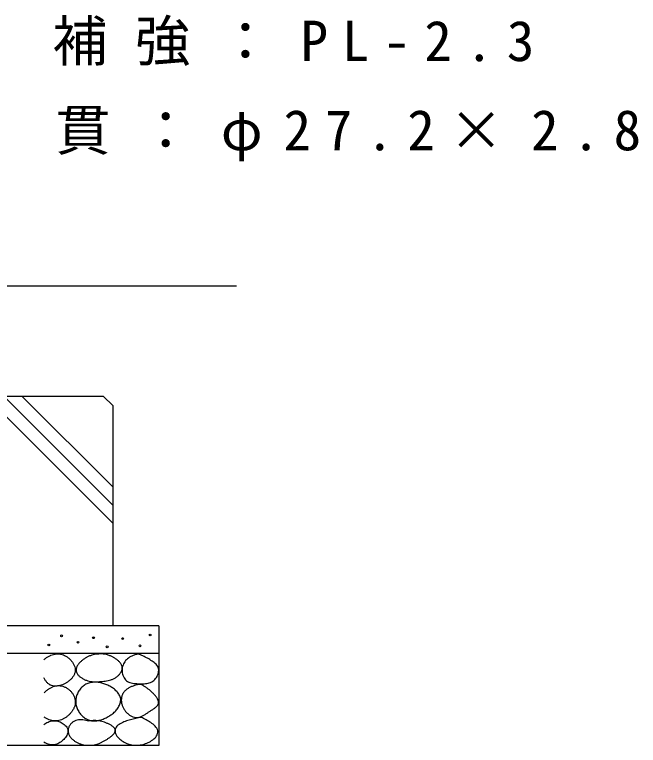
# Model space of a CAD drawing. Units: millimetres on the paper, scale 1:20. Extents: x -385 to 0, y 0 to 267.
# Drawn here: x -285.88 to -251.95, y 76.57 to 116.35 of the extents above; entities that cross this region are included whole.
import ezdxf

# ---------------------------------------------------------------- set-up
doc = ezdxf.new("R2010")
doc.units = ezdxf.units.MM
doc.layers.add('1_20', color=7, linetype='Continuous', lineweight=13)
doc.styles.add('ＭＳ ゴシック', font='')
doc.styles.get('ＭＳ ゴシック').set_extended_font_data('MS Gothic')

msp = doc.modelspace()

# ---------------------------------------------------------------- linework, layer by layer
at = {"layer": '1_20', "lineweight": 25}
for p, q in [((-273.802, 101.573), (-287.738, 101.573)), ((-281.038, 95.573), (-292.538, 95.573)), ((-281.038, 95.573), (-280.538, 95.073)), ((-280.538, 95.073), (-280.538, 83.073)), ((-278.038, 83.073), (-295.538, 83.073)), ((-278.038, 83.073), (-278.038, 76.573)), ((-278.038, 81.573), (-295.538, 81.573)), ((-278.038, 76.573), (-295.538, 76.573))]:
    msp.add_line(p, q, dxfattribs=at)
at = {"layer": '1_20'}
for p, q in [((-280.538, 88.669), (-287.443, 95.573)), ((-280.538, 89.659), (-286.453, 95.573)), ((-280.538, 90.649), (-285.463, 95.573))]:
    msp.add_line(p, q, dxfattribs=at)
at = {"layer": '1_20', "lineweight": 25}
for centre in [(-283.32, 82.534), (-281.585, 82.434), (-279.999, 82.385), (-278.512, 82.583), (-284.014, 82.038), (-282.428, 82.187), (-280.842, 81.939), (-279.057, 81.988)]:
    msp.add_circle(centre, 0.05, dxfattribs=at)
for points, knots in [([(-284.288, 81.238), (-284.248, 81.271), (-284.209, 81.303), (-284.167, 81.332), (-284.125, 81.361), (-284.081, 81.388), (-284.036, 81.412), (-283.992, 81.437), (-283.945, 81.459), (-283.898, 81.478), (-283.851, 81.497), (-283.802, 81.514), (-283.753, 81.527), (-283.704, 81.54), (-283.653, 81.55), (-283.602, 81.555), (-283.552, 81.56), (-283.5, 81.561), (-283.449, 81.557), (-283.399, 81.552), (-283.348, 81.542), (-283.299, 81.528), (-283.25, 81.514), (-283.202, 81.494), (-283.157, 81.472), (-283.111, 81.449), (-283.067, 81.422), (-283.025, 81.393), (-282.983, 81.364), (-282.944, 81.331), (-282.906, 81.297), (-282.868, 81.263), (-282.832, 81.226), (-282.799, 81.187), (-282.766, 81.148), (-282.734, 81.107), (-282.707, 81.065), (-282.679, 81.022), (-282.654, 80.977), (-282.634, 80.93), (-282.614, 80.883), (-282.597, 80.834), (-282.588, 80.784), (-282.578, 80.735), (-282.575, 80.682), (-282.579, 80.632), (-282.584, 80.581), (-282.597, 80.53), (-282.614, 80.483), (-282.631, 80.435), (-282.655, 80.389), (-282.682, 80.346), (-282.708, 80.302), (-282.74, 80.261), (-282.773, 80.223), (-282.806, 80.184), (-282.843, 80.148), (-282.881, 80.115), (-282.92, 80.081), (-282.96, 80.049), (-283.002, 80.02), (-283.044, 79.991), (-283.088, 79.964), (-283.133, 79.94), (-283.177, 79.915), (-283.224, 79.893), (-283.271, 79.874), (-283.318, 79.855), (-283.367, 79.838), (-283.416, 79.825), (-283.465, 79.812), (-283.516, 79.802), (-283.567, 79.797), (-283.617, 79.792), (-283.669, 79.791), (-283.72, 79.796), (-283.77, 79.801), (-283.822, 79.812), (-283.869, 79.829), (-283.917, 79.846), (-283.963, 79.871), (-284.004, 79.9), (-284.046, 79.929), (-284.084, 79.965), (-284.118, 80.002), (-284.153, 80.039), (-284.184, 80.081), (-284.212, 80.123), (-284.241, 80.165), (-284.264, 80.211), (-284.288, 80.256)], [0, 0, 0, 0, 1, 1, 1, 2, 2, 2, 3, 3, 3, 4, 4, 4, 5, 5, 5, 6, 6, 6, 7, 7, 7, 8, 8, 8, 9, 9, 9, 10, 10, 10, 11, 11, 11, 12, 12, 12, 13, 13, 13, 14, 14, 14, 15, 15, 15, 16, 16, 16, 17, 17, 17, 18, 18, 18, 19, 19, 19, 20, 20, 20, 21, 21, 21, 22, 22, 22, 23, 23, 23, 24, 24, 24, 25, 25, 25, 26, 26, 26, 27, 27, 27, 28, 28, 28, 29, 29, 29, 30, 30, 30, 30]), ([(-281.132, 81.548), (-281.079, 81.544), (-281.026, 81.54), (-280.974, 81.531), (-280.921, 81.522), (-280.869, 81.51), (-280.818, 81.495), (-280.768, 81.48), (-280.717, 81.462), (-280.669, 81.441), (-280.62, 81.421), (-280.571, 81.398), (-280.525, 81.373), (-280.478, 81.348), (-280.432, 81.321), (-280.388, 81.291), (-280.344, 81.262), (-280.3, 81.231), (-280.26, 81.196), (-280.22, 81.161), (-280.181, 81.125), (-280.148, 81.084), (-280.115, 81.043), (-280.082, 80.998), (-280.061, 80.951), (-280.041, 80.903), (-280.025, 80.848), (-280.024, 80.797), (-280.022, 80.745), (-280.035, 80.691), (-280.053, 80.641), (-280.07, 80.592), (-280.098, 80.545), (-280.128, 80.501), (-280.158, 80.458), (-280.193, 80.417), (-280.231, 80.38), (-280.268, 80.343), (-280.31, 80.309), (-280.354, 80.279), (-280.397, 80.249), (-280.444, 80.223), (-280.492, 80.2), (-280.539, 80.177), (-280.59, 80.158), (-280.64, 80.142), (-280.69, 80.126), (-280.742, 80.113), (-280.794, 80.102), (-280.846, 80.09), (-280.898, 80.082), (-280.951, 80.075), (-281.003, 80.067), (-281.056, 80.062), (-281.109, 80.057), (-281.162, 80.052), (-281.215, 80.048), (-281.268, 80.045), (-281.321, 80.042), (-281.374, 80.038), (-281.427, 80.038), (-281.48, 80.037), (-281.533, 80.036), (-281.586, 80.04), (-281.639, 80.043), (-281.692, 80.048), (-281.745, 80.057), (-281.797, 80.065), (-281.849, 80.077), (-281.9, 80.092), (-281.95, 80.107), (-282.001, 80.126), (-282.049, 80.147), (-282.097, 80.169), (-282.145, 80.193), (-282.19, 80.22), (-282.236, 80.248), (-282.28, 80.278), (-282.321, 80.311), (-282.362, 80.345), (-282.402, 80.381), (-282.435, 80.422), (-282.467, 80.464), (-282.499, 80.51), (-282.516, 80.559), (-282.533, 80.607), (-282.54, 80.664), (-282.535, 80.715), (-282.53, 80.766), (-282.509, 80.818), (-282.486, 80.866), (-282.464, 80.913), (-282.432, 80.957), (-282.4, 81), (-282.368, 81.042), (-282.331, 81.081), (-282.294, 81.118), (-282.256, 81.155), (-282.216, 81.19), (-282.174, 81.223), (-282.133, 81.256), (-282.089, 81.287), (-282.044, 81.315), (-281.999, 81.343), (-281.953, 81.369), (-281.905, 81.392), (-281.857, 81.415), (-281.808, 81.436), (-281.758, 81.453), (-281.708, 81.471), (-281.657, 81.487), (-281.606, 81.499), (-281.554, 81.512), (-281.502, 81.522), (-281.449, 81.53), (-281.397, 81.538), (-281.344, 81.543), (-281.291, 81.546), (-281.238, 81.549), (-281.185, 81.548), (-281.132, 81.548)], [0, 0, 0, 0, 1, 1, 1, 2, 2, 2, 3, 3, 3, 4, 4, 4, 5, 5, 5, 6, 6, 6, 7, 7, 7, 8, 8, 8, 9, 9, 9, 10, 10, 10, 11, 11, 11, 12, 12, 12, 13, 13, 13, 14, 14, 14, 15, 15, 15, 16, 16, 16, 17, 17, 17, 18, 18, 18, 19, 19, 19, 20, 20, 20, 21, 21, 21, 22, 22, 22, 23, 23, 23, 24, 24, 24, 25, 25, 25, 26, 26, 26, 27, 27, 27, 28, 28, 28, 29, 29, 29, 30, 30, 30, 31, 31, 31, 32, 32, 32, 33, 33, 33, 34, 34, 34, 35, 35, 35, 36, 36, 36, 37, 37, 37, 38, 38, 38, 39, 39, 39, 40, 40, 40, 40]), ([(-279.161, 81.544), (-279.115, 81.53), (-279.07, 81.515), (-279.026, 81.499), (-278.982, 81.482), (-278.938, 81.464), (-278.895, 81.444), (-278.852, 81.425), (-278.81, 81.403), (-278.768, 81.381), (-278.726, 81.359), (-278.685, 81.336), (-278.644, 81.312), (-278.603, 81.289), (-278.562, 81.264), (-278.522, 81.24), (-278.482, 81.215), (-278.441, 81.19), (-278.402, 81.164), (-278.363, 81.137), (-278.324, 81.111), (-278.287, 81.081), (-278.25, 81.051), (-278.213, 81.021), (-278.181, 80.986), (-278.15, 80.952), (-278.118, 80.914), (-278.096, 80.874), (-278.073, 80.833), (-278.055, 80.787), (-278.046, 80.741), (-278.037, 80.696), (-278.037, 80.647), (-278.042, 80.6), (-278.046, 80.553), (-278.058, 80.506), (-278.073, 80.462), (-278.087, 80.417), (-278.107, 80.373), (-278.13, 80.332), (-278.152, 80.291), (-278.178, 80.25), (-278.207, 80.213), (-278.236, 80.176), (-278.268, 80.141), (-278.304, 80.11), (-278.339, 80.079), (-278.378, 80.05), (-278.419, 80.028), (-278.46, 80.005), (-278.505, 79.987), (-278.55, 79.972), (-278.594, 79.958), (-278.641, 79.949), (-278.688, 79.942), (-278.735, 79.934), (-278.782, 79.931), (-278.829, 79.928), (-278.876, 79.926), (-278.924, 79.926), (-278.971, 79.926), (-279.018, 79.926), (-279.066, 79.927), (-279.113, 79.928), (-279.16, 79.93), (-279.208, 79.931), (-279.255, 79.933), (-279.302, 79.936), (-279.349, 79.939), (-279.396, 79.946), (-279.443, 79.952), (-279.49, 79.959), (-279.536, 79.971), (-279.581, 79.984), (-279.627, 79.998), (-279.669, 80.019), (-279.711, 80.039), (-279.753, 80.064), (-279.789, 80.094), (-279.825, 80.124), (-279.857, 80.161), (-279.885, 80.199), (-279.912, 80.236), (-279.936, 80.278), (-279.956, 80.321), (-279.976, 80.364), (-279.992, 80.409), (-280.004, 80.454), (-280.016, 80.5), (-280.025, 80.547), (-280.029, 80.594), (-280.033, 80.641), (-280.033, 80.689), (-280.029, 80.736), (-280.024, 80.782), (-280.016, 80.83), (-280.003, 80.875), (-279.99, 80.92), (-279.973, 80.965), (-279.953, 81.007), (-279.932, 81.05), (-279.908, 81.091), (-279.88, 81.129), (-279.853, 81.168), (-279.822, 81.204), (-279.788, 81.237), (-279.755, 81.271), (-279.719, 81.301), (-279.681, 81.33), (-279.643, 81.358), (-279.603, 81.383), (-279.561, 81.406), (-279.52, 81.429), (-279.477, 81.449), (-279.433, 81.467), (-279.389, 81.485), (-279.344, 81.5), (-279.299, 81.513), (-279.254, 81.525), (-279.207, 81.534), (-279.161, 81.544)], [0, 0, 0, 0, 1, 1, 1, 2, 2, 2, 3, 3, 3, 4, 4, 4, 5, 5, 5, 6, 6, 6, 7, 7, 7, 8, 8, 8, 9, 9, 9, 10, 10, 10, 11, 11, 11, 12, 12, 12, 13, 13, 13, 14, 14, 14, 15, 15, 15, 16, 16, 16, 17, 17, 17, 18, 18, 18, 19, 19, 19, 20, 20, 20, 21, 21, 21, 22, 22, 22, 23, 23, 23, 24, 24, 24, 25, 25, 25, 26, 26, 26, 27, 27, 27, 28, 28, 28, 29, 29, 29, 30, 30, 30, 31, 31, 31, 32, 32, 32, 33, 33, 33, 34, 34, 34, 35, 35, 35, 36, 36, 36, 37, 37, 37, 38, 38, 38, 39, 39, 39, 40, 40, 40, 40]), ([(-280.497, 78.332), (-280.56, 78.285), (-280.624, 78.239), (-280.691, 78.197), (-280.758, 78.156), (-280.826, 78.116), (-280.897, 78.081), (-280.967, 78.046), (-281.04, 78.014), (-281.114, 77.988), (-281.188, 77.962), (-281.264, 77.939), (-281.341, 77.926), (-281.419, 77.912), (-281.499, 77.903), (-281.577, 77.906), (-281.654, 77.909), (-281.735, 77.921), (-281.809, 77.944), (-281.883, 77.967), (-281.956, 78.003), (-282.023, 78.044), (-282.089, 78.085), (-282.152, 78.136), (-282.208, 78.19), (-282.264, 78.245), (-282.315, 78.307), (-282.359, 78.371), (-282.403, 78.436), (-282.442, 78.506), (-282.472, 78.578), (-282.502, 78.651), (-282.526, 78.728), (-282.539, 78.804), (-282.552, 78.881), (-282.556, 78.962), (-282.55, 79.04), (-282.545, 79.118), (-282.529, 79.197), (-282.505, 79.271), (-282.482, 79.346), (-282.45, 79.42), (-282.412, 79.488), (-282.374, 79.556), (-282.328, 79.622), (-282.276, 79.681), (-282.224, 79.739), (-282.165, 79.794), (-282.101, 79.839), (-282.037, 79.883), (-281.965, 79.921), (-281.892, 79.949), (-281.819, 79.977), (-281.741, 79.995), (-281.663, 80.005), (-281.586, 80.016), (-281.506, 80.017), (-281.428, 80.013), (-281.349, 80.009), (-281.271, 79.996), (-281.194, 79.979), (-281.117, 79.963), (-281.041, 79.94), (-280.967, 79.913), (-280.893, 79.886), (-280.821, 79.854), (-280.751, 79.819), (-280.681, 79.783), (-280.612, 79.743), (-280.548, 79.698), (-280.483, 79.653), (-280.42, 79.605), (-280.364, 79.55), (-280.308, 79.495), (-280.253, 79.435), (-280.212, 79.37), (-280.171, 79.304), (-280.133, 79.229), (-280.117, 79.154), (-280.101, 79.079), (-280.103, 78.996), (-280.117, 78.92), (-280.132, 78.845), (-280.168, 78.77), (-280.205, 78.701), (-280.241, 78.632), (-280.289, 78.568), (-280.338, 78.506), (-280.386, 78.445), (-280.441, 78.388), (-280.497, 78.332)], [0, 0, 0, 0, 1, 1, 1, 2, 2, 2, 3, 3, 3, 4, 4, 4, 5, 5, 5, 6, 6, 6, 7, 7, 7, 8, 8, 8, 9, 9, 9, 10, 10, 10, 11, 11, 11, 12, 12, 12, 13, 13, 13, 14, 14, 14, 15, 15, 15, 16, 16, 16, 17, 17, 17, 18, 18, 18, 19, 19, 19, 20, 20, 20, 21, 21, 21, 22, 22, 22, 23, 23, 23, 24, 24, 24, 25, 25, 25, 26, 26, 26, 27, 27, 27, 28, 28, 28, 29, 29, 29, 30, 30, 30, 30]), ([(-284.272, 79.432), (-284.236, 79.469), (-284.201, 79.505), (-284.162, 79.539), (-284.124, 79.572), (-284.084, 79.604), (-284.042, 79.633), (-284, 79.662), (-283.956, 79.689), (-283.911, 79.713), (-283.866, 79.737), (-283.82, 79.759), (-283.772, 79.776), (-283.724, 79.793), (-283.674, 79.807), (-283.624, 79.816), (-283.574, 79.825), (-283.522, 79.83), (-283.472, 79.829), (-283.421, 79.828), (-283.37, 79.821), (-283.32, 79.811), (-283.27, 79.8), (-283.221, 79.784), (-283.174, 79.765), (-283.127, 79.746), (-283.081, 79.723), (-283.037, 79.696), (-282.994, 79.67), (-282.952, 79.639), (-282.914, 79.606), (-282.875, 79.574), (-282.838, 79.537), (-282.805, 79.499), (-282.772, 79.46), (-282.741, 79.419), (-282.714, 79.376), (-282.687, 79.333), (-282.663, 79.287), (-282.643, 79.24), (-282.623, 79.193), (-282.607, 79.144), (-282.596, 79.095), (-282.585, 79.045), (-282.578, 78.994), (-282.577, 78.943), (-282.576, 78.892), (-282.581, 78.841), (-282.591, 78.791), (-282.6, 78.741), (-282.615, 78.691), (-282.634, 78.644), (-282.652, 78.597), (-282.675, 78.55), (-282.701, 78.506), (-282.726, 78.462), (-282.756, 78.42), (-282.787, 78.38), (-282.818, 78.34), (-282.852, 78.301), (-282.888, 78.265), (-282.924, 78.229), (-282.963, 78.195), (-283.002, 78.163), (-283.042, 78.132), (-283.084, 78.102), (-283.127, 78.075), (-283.171, 78.048), (-283.216, 78.024), (-283.262, 78.002), (-283.308, 77.981), (-283.356, 77.962), (-283.405, 77.948), (-283.454, 77.933), (-283.504, 77.921), (-283.554, 77.914), (-283.605, 77.907), (-283.656, 77.904), (-283.707, 77.906), (-283.758, 77.907), (-283.809, 77.914), (-283.859, 77.925), (-283.908, 77.935), (-283.958, 77.951), (-284.005, 77.97), (-284.052, 77.988), (-284.099, 78.01), (-284.143, 78.035), (-284.188, 78.06), (-284.23, 78.089), (-284.272, 78.117)], [0, 0, 0, 0, 1, 1, 1, 2, 2, 2, 3, 3, 3, 4, 4, 4, 5, 5, 5, 6, 6, 6, 7, 7, 7, 8, 8, 8, 9, 9, 9, 10, 10, 10, 11, 11, 11, 12, 12, 12, 13, 13, 13, 14, 14, 14, 15, 15, 15, 16, 16, 16, 17, 17, 17, 18, 18, 18, 19, 19, 19, 20, 20, 20, 21, 21, 21, 22, 22, 22, 23, 23, 23, 24, 24, 24, 25, 25, 25, 26, 26, 26, 27, 27, 27, 28, 28, 28, 29, 29, 29, 30, 30, 30, 30]), ([(-279.034, 79.896), (-278.983, 79.873), (-278.933, 79.85), (-278.884, 79.824), (-278.836, 79.797), (-278.788, 79.768), (-278.742, 79.738), (-278.696, 79.707), (-278.652, 79.674), (-278.608, 79.64), (-278.564, 79.606), (-278.522, 79.571), (-278.48, 79.534), (-278.438, 79.498), (-278.397, 79.461), (-278.358, 79.422), (-278.318, 79.383), (-278.279, 79.344), (-278.243, 79.302), (-278.207, 79.26), (-278.171, 79.217), (-278.142, 79.17), (-278.112, 79.124), (-278.081, 79.075), (-278.066, 79.023), (-278.051, 78.971), (-278.042, 78.91), (-278.053, 78.859), (-278.064, 78.808), (-278.1, 78.759), (-278.134, 78.716), (-278.168, 78.674), (-278.215, 78.64), (-278.258, 78.606), (-278.301, 78.572), (-278.348, 78.542), (-278.395, 78.511), (-278.441, 78.481), (-278.488, 78.452), (-278.535, 78.422), (-278.581, 78.392), (-278.627, 78.361), (-278.673, 78.331), (-278.72, 78.301), (-278.765, 78.269), (-278.813, 78.241), (-278.86, 78.212), (-278.908, 78.183), (-278.958, 78.16), (-279.008, 78.137), (-279.061, 78.115), (-279.114, 78.104), (-279.167, 78.092), (-279.225, 78.088), (-279.279, 78.092), (-279.333, 78.096), (-279.389, 78.111), (-279.44, 78.129), (-279.492, 78.148), (-279.542, 78.174), (-279.589, 78.202), (-279.636, 78.231), (-279.681, 78.265), (-279.723, 78.301), (-279.764, 78.337), (-279.803, 78.377), (-279.838, 78.42), (-279.874, 78.462), (-279.906, 78.508), (-279.934, 78.555), (-279.962, 78.603), (-279.987, 78.653), (-280.007, 78.704), (-280.027, 78.756), (-280.043, 78.809), (-280.054, 78.863), (-280.065, 78.917), (-280.072, 78.973), (-280.073, 79.028), (-280.075, 79.083), (-280.071, 79.14), (-280.061, 79.194), (-280.05, 79.247), (-280.034, 79.302), (-280.011, 79.352), (-279.988, 79.401), (-279.956, 79.449), (-279.921, 79.491), (-279.887, 79.533), (-279.845, 79.572), (-279.802, 79.606), (-279.759, 79.641), (-279.712, 79.671), (-279.664, 79.698), (-279.616, 79.726), (-279.566, 79.749), (-279.515, 79.771), (-279.464, 79.792), (-279.411, 79.81), (-279.358, 79.827), (-279.305, 79.843), (-279.252, 79.857), (-279.198, 79.868), (-279.143, 79.88), (-279.089, 79.888), (-279.034, 79.896)], [0, 0, 0, 0, 1, 1, 1, 2, 2, 2, 3, 3, 3, 4, 4, 4, 5, 5, 5, 6, 6, 6, 7, 7, 7, 8, 8, 8, 9, 9, 9, 10, 10, 10, 11, 11, 11, 12, 12, 12, 13, 13, 13, 14, 14, 14, 15, 15, 15, 16, 16, 16, 17, 17, 17, 18, 18, 18, 19, 19, 19, 20, 20, 20, 21, 21, 21, 22, 22, 22, 23, 23, 23, 24, 24, 24, 25, 25, 25, 26, 26, 26, 27, 27, 27, 28, 28, 28, 29, 29, 29, 30, 30, 30, 31, 31, 31, 32, 32, 32, 33, 33, 33, 34, 34, 34, 35, 35, 35, 35]), ([(-278.993, 78.099), (-278.903, 78.056), (-278.813, 78.014), (-278.726, 77.966), (-278.639, 77.918), (-278.551, 77.869), (-278.47, 77.812), (-278.389, 77.755), (-278.303, 77.697), (-278.239, 77.624), (-278.176, 77.55), (-278.102, 77.46), (-278.089, 77.371), (-278.075, 77.281), (-278.111, 77.17), (-278.157, 77.088), (-278.203, 77.005), (-278.287, 76.935), (-278.364, 76.875), (-278.441, 76.814), (-278.531, 76.765), (-278.621, 76.724), (-278.71, 76.682), (-278.806, 76.649), (-278.902, 76.625), (-278.998, 76.601), (-279.098, 76.585), (-279.197, 76.58), (-279.295, 76.576), (-279.397, 76.581), (-279.494, 76.598), (-279.591, 76.615), (-279.688, 76.645), (-279.78, 76.683), (-279.871, 76.72), (-279.96, 76.769), (-280.041, 76.825), (-280.122, 76.882), (-280.203, 76.947), (-280.264, 77.022), (-280.326, 77.098), (-280.396, 77.19), (-280.411, 77.279), (-280.427, 77.369), (-280.405, 77.483), (-280.358, 77.562), (-280.311, 77.641), (-280.213, 77.699), (-280.13, 77.751), (-280.047, 77.804), (-279.951, 77.841), (-279.859, 77.877), (-279.767, 77.913), (-279.671, 77.942), (-279.575, 77.969), (-279.48, 77.997), (-279.383, 78.02), (-279.286, 78.042), (-279.189, 78.063), (-279.091, 78.081), (-278.993, 78.099)], [0, 0, 0, 0, 1, 1, 1, 2, 2, 2, 3, 3, 3, 4, 4, 4, 5, 5, 5, 6, 6, 6, 7, 7, 7, 8, 8, 8, 9, 9, 9, 10, 10, 10, 11, 11, 11, 12, 12, 12, 13, 13, 13, 14, 14, 14, 15, 15, 15, 16, 16, 16, 17, 17, 17, 18, 18, 18, 19, 19, 19, 20, 20, 20, 20]), ([(-284.288, 77.706), (-284.251, 77.73), (-284.214, 77.755), (-284.175, 77.778), (-284.136, 77.8), (-284.096, 77.821), (-284.055, 77.839), (-284.014, 77.857), (-283.972, 77.873), (-283.929, 77.885), (-283.886, 77.898), (-283.842, 77.907), (-283.797, 77.912), (-283.753, 77.917), (-283.708, 77.919), (-283.663, 77.916), (-283.619, 77.912), (-283.574, 77.904), (-283.531, 77.893), (-283.487, 77.882), (-283.445, 77.867), (-283.404, 77.85), (-283.363, 77.832), (-283.322, 77.811), (-283.284, 77.788), (-283.246, 77.764), (-283.209, 77.738), (-283.175, 77.709), (-283.142, 77.68), (-283.109, 77.648), (-283.081, 77.614), (-283.053, 77.579), (-283.027, 77.541), (-283.009, 77.5), (-282.991, 77.46), (-282.978, 77.415), (-282.974, 77.371), (-282.971, 77.328), (-282.977, 77.281), (-282.988, 77.238), (-282.999, 77.196), (-283.019, 77.154), (-283.04, 77.115), (-283.061, 77.075), (-283.087, 77.038), (-283.114, 77.002), (-283.141, 76.967), (-283.171, 76.933), (-283.202, 76.9), (-283.233, 76.868), (-283.265, 76.837), (-283.3, 76.808), (-283.334, 76.78), (-283.37, 76.753), (-283.408, 76.729), (-283.446, 76.705), (-283.485, 76.683), (-283.526, 76.664), (-283.567, 76.646), (-283.609, 76.63), (-283.652, 76.618), (-283.695, 76.607), (-283.74, 76.599), (-283.785, 76.596), (-283.829, 76.593), (-283.875, 76.595), (-283.919, 76.601), (-283.963, 76.608), (-284.007, 76.619), (-284.049, 76.634), (-284.091, 76.648), (-284.133, 76.666), (-284.173, 76.686), (-284.212, 76.707), (-284.25, 76.731), (-284.288, 76.755)], [0, 0, 0, 0, 1, 1, 1, 2, 2, 2, 3, 3, 3, 4, 4, 4, 5, 5, 5, 6, 6, 6, 7, 7, 7, 8, 8, 8, 9, 9, 9, 10, 10, 10, 11, 11, 11, 12, 12, 12, 13, 13, 13, 14, 14, 14, 15, 15, 15, 16, 16, 16, 17, 17, 17, 18, 18, 18, 19, 19, 19, 20, 20, 20, 21, 21, 21, 22, 22, 22, 23, 23, 23, 24, 24, 24, 25, 25, 25, 25]), ([(-281.848, 77.892), (-281.796, 77.901), (-281.744, 77.91), (-281.691, 77.916), (-281.639, 77.921), (-281.586, 77.924), (-281.533, 77.924), (-281.481, 77.924), (-281.428, 77.921), (-281.375, 77.916), (-281.323, 77.91), (-281.27, 77.902), (-281.219, 77.891), (-281.167, 77.88), (-281.116, 77.867), (-281.065, 77.852), (-281.015, 77.837), (-280.964, 77.82), (-280.915, 77.801), (-280.866, 77.783), (-280.817, 77.762), (-280.769, 77.74), (-280.721, 77.717), (-280.674, 77.693), (-280.63, 77.665), (-280.585, 77.636), (-280.539, 77.607), (-280.503, 77.57), (-280.467, 77.533), (-280.425, 77.489), (-280.412, 77.442), (-280.399, 77.395), (-280.408, 77.335), (-280.426, 77.289), (-280.444, 77.242), (-280.485, 77.201), (-280.521, 77.162), (-280.556, 77.124), (-280.598, 77.09), (-280.639, 77.057), (-280.68, 77.024), (-280.724, 76.994), (-280.767, 76.964), (-280.811, 76.934), (-280.855, 76.905), (-280.9, 76.877), (-280.945, 76.849), (-280.99, 76.822), (-281.036, 76.796), (-281.082, 76.771), (-281.129, 76.746), (-281.177, 76.724), (-281.225, 76.702), (-281.274, 76.681), (-281.324, 76.664), (-281.373, 76.646), (-281.424, 76.631), (-281.476, 76.619), (-281.527, 76.607), (-281.579, 76.597), (-281.631, 76.59), (-281.684, 76.584), (-281.737, 76.58), (-281.789, 76.578), (-281.842, 76.577), (-281.895, 76.578), (-281.948, 76.582), (-282, 76.586), (-282.053, 76.593), (-282.105, 76.603), (-282.156, 76.613), (-282.208, 76.625), (-282.258, 76.64), (-282.309, 76.656), (-282.359, 76.674), (-282.407, 76.695), (-282.455, 76.717), (-282.502, 76.741), (-282.547, 76.768), (-282.593, 76.796), (-282.636, 76.826), (-282.677, 76.859), (-282.718, 76.892), (-282.758, 76.928), (-282.793, 76.967), (-282.828, 77.006), (-282.862, 77.048), (-282.888, 77.093), (-282.915, 77.138), (-282.939, 77.188), (-282.952, 77.238), (-282.966, 77.288), (-282.972, 77.343), (-282.969, 77.395), (-282.966, 77.446), (-282.952, 77.5), (-282.934, 77.548), (-282.915, 77.597), (-282.889, 77.645), (-282.859, 77.688), (-282.829, 77.731), (-282.793, 77.771), (-282.754, 77.806), (-282.714, 77.84), (-282.669, 77.87), (-282.622, 77.893), (-282.575, 77.916), (-282.523, 77.932), (-282.472, 77.944), (-282.421, 77.956), (-282.368, 77.962), (-282.315, 77.964), (-282.263, 77.967), (-282.209, 77.964), (-282.157, 77.959), (-282.105, 77.954), (-282.052, 77.945), (-282.001, 77.934), (-281.949, 77.923), (-281.899, 77.908), (-281.848, 77.892)], [0, 0, 0, 0, 1, 1, 1, 2, 2, 2, 3, 3, 3, 4, 4, 4, 5, 5, 5, 6, 6, 6, 7, 7, 7, 8, 8, 8, 9, 9, 9, 10, 10, 10, 11, 11, 11, 12, 12, 12, 13, 13, 13, 14, 14, 14, 15, 15, 15, 16, 16, 16, 17, 17, 17, 18, 18, 18, 19, 19, 19, 20, 20, 20, 21, 21, 21, 22, 22, 22, 23, 23, 23, 24, 24, 24, 25, 25, 25, 26, 26, 26, 27, 27, 27, 28, 28, 28, 29, 29, 29, 30, 30, 30, 31, 31, 31, 32, 32, 32, 33, 33, 33, 34, 34, 34, 35, 35, 35, 36, 36, 36, 37, 37, 37, 38, 38, 38, 39, 39, 39, 40, 40, 40, 40])]:
    msp.add_open_spline(points, degree=3, knots=knots, dxfattribs=at)

# ---------------------------------------------------------------- texts
at = {"layer": '1_20', "char_height": 2.199, "attachment_point": 4, "style": 'ＭＳ ゴシック'}
for s, insert in [('\\T1.5;補強：PL-2.3', (-283.823, 114.792)), ('\\T1.5;貫：φ27.2×2.8', (-283.658, 109.769))]:
    msp.add_mtext(s, dxfattribs=dict(at, insert=insert))

doc.saveas('drawing.dxf')
